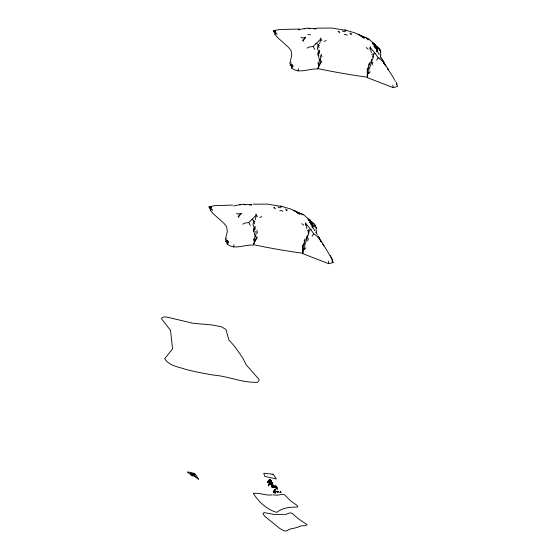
<?xml version="1.0" encoding="UTF-8"?>
<svg xmlns="http://www.w3.org/2000/svg" width="559" height="559" viewBox="0 0 559 559"><rect width="100%" height="100%" fill="white"/><g stroke="black" fill="none" stroke-linecap="round" stroke-linejoin="round"><path stroke-width="0.84" d="M267.908 482.277C268.054 480.034 270.717 484.304 268.753 482.019C266.783 482.969 267.74 480.635 269.494 482.536M269.082 480.628C270.304 478.853 271.059 480.481 270.654 481.299M272.925 486.959L273.358 485.876L273.882 487.175L273.428 486.414L272.415 486.945L272.603 486.057L273.665 485.974L273.225 487.008L272.429 486.98L273.77 486.393L273.735 487.609L273.693 486.281L272.666 486.19L272.065 486.777L273.589 485.736L272.554 486.477L272.673 486.03L273.686 486.274L273.77 487.504M274.162 492.919C274.364 493.248 272.429 490.977 275 491.193C273.798 490.404 273.819 492.186 273.693 492.528C273.379 491.892 274.252 490.334 275.203 491.27M272.317 486.987C274.567 485.401 271.73 487.015 272.275 486.519C274.637 485.771 272.736 486.127 272.387 486.225C271.178 488.007 274.958 484.779 272.806 486.302C271.024 488.14 273.966 484.939 273.931 487.127M251.382 205.209L251.305 204.447M270.884 480.943L270.123 479.86L269.068 480.467L269.697 479.853L270.787 480.642L270.577 480.041L270.696 481.194M273.973 486.721C272.736 486.176 272.457 487.567 273.63 485.764M315.821 29.131L315.744 28.376L317.568 28.153L331.557 28.02L346.741 30.459L344.791 29.976M273.127 486.596C271.995 487.413 274.427 485.051 272.61 484.933A1.551 1.3 -26.3 0 0 272.254 485.03C269.669 485.177 275 484.688 272.38 486.623C274.162 486.861 274.469 485.799 272.149 486.931M269.214 482.99C269.927 482.019 267.929 480.95 267.649 482.368M270.535 480.356L269.871 479.901L270.919 480.635M272.121 486.651C273.554 485.988 273.19 485.561 273.449 486.267C273.966 485.89 272.24 486.868 273.61 485.666M273.749 487.385C274.399 486.295 271.856 485.443 272.261 486.987M332.123 260.864L332.144 259.131L318.309 236.345M396.562 84.786L396.289 82.571M273.204 486.917C271.443 486.47 273.162 486.658 273.679 485.855C273.26 486.742 271.52 486.826 272.904 486.791C272.31 485.792 272.261 486.784 273.714 485.897M269.235 482.773C268.998 481.362 269.892 483.542 268.641 481.655C268.271 482.277 267.447 481.648 268.537 481.956C266.419 481.159 270.486 482.193 269.27 482.676C269.207 481.697 269.291 481.802 267.81 482.361M270.78 480.44L269.997 479.874L270.193 480.286M272.31 486.016L273.127 486.414L273.519 485.813M271.807 483.444L271.926 482.634L270.437 482.131L270.402 482.815L270.367 482.075L271.849 482.543L271.793 483.668L271.765 482.473L270.304 482.34L271.332 482.172L271.849 482.717L270.849 482.221L270.179 482.71L271.332 482.172L271.765 483.542M273.868 492.241C274.252 490.208 273.253 492.612 274.106 492.668C273.344 491.829 275.042 490.145 273.644 491.913C272.806 493.017 275.44 490.285 274.287 491.005C273.63 488.88 277.054 490.075 274.888 489.495M271.429 482.235C270.905 482.193 273.044 483.64 271.29 482.256C269.103 481.383 272.603 483.416 271.967 482.69C270.06 480.866 273.016 484.122 271.66 482.424C269.284 482.85 270.549 481.816 271.988 482.738M273.596 485.834C272.261 485.932 274.05 486.868 273.854 486.561C273.253 486.12 271.919 485.862 272.561 486.945C271.765 484.618 275.196 488.384 273.63 486.085M270.193 484.527L268.83 484.269C272.065 483.682 271.821 485.1 270.025 484.101L269.738 484.003M271.709 482.431L271.108 482.11L271.611 482.529M270.919 480.537L270.332 479.971L269.019 480.516L269.221 479.929L270.891 480.488L270.591 480.111M273.966 486.819C273.554 485.429 272.17 487.071 273.148 486.679M274.665 486.735L274.728 485.827M273.742 486.651C272.198 485.002 271.716 488.321 272.848 486.064M274.441 490.299L274.308 490.488A1.551 1.3 -26.3 0 0 274.364 490.795C274.099 492.479 275.405 488.238 274.273 490.585C274.616 492.598 272.596 491.417 275.084 491.263M270.367 482.075L271.513 482.326M270.465 480.118L270.235 479.901M269.165 480.495C269.277 479.545 271.248 480.502 270.06 480.083C272.044 480.929 267.635 479.294 270.696 480.461M396.576 83.06L397.526 86.498L393.096 87.616L367.724 77.771L367.263 77.198L367.424 69.372L369.688 63.908M267.747 482.333C267.803 481.579 268.97 481.516 267.838 482.277M269.375 480.391L269.759 479.874L269.263 479.825M273.791 486.435C272.366 485.827 271.995 486.428 273.805 486.232C271.821 485.988 273.127 487.832 272.38 486.064M272.561 486.945C271.695 486.791 273.714 485.254 273.931 487.05M274.071 491.941L273.784 491.34L273.589 492.283L274.127 492.731L273.63 491.99L274.49 490.851L273.651 491.878L274.022 491.529L273.721 492.248L274.127 492.731M210.995 209.527L211.092 206.264L208.94 207.026L210.995 209.527L210.415 210.296L213.119 213.608L223.991 223.334L226.647 226.702L227.345 231.307L225.396 239.427L226.067 240.503L225.731 241.355L227.22 242.431L227.247 244.143C234.927 250.215 244.409 244.367 253.136 245.115L256.455 237.344L254.555 234.549L254.205 232.712L253.898 230.252L254.31 227.904L253.017 224.739L253.59 220.875L254.583 223.921M275.426 33.449L275.531 30.186L273.379 30.948L275.426 33.449L274.846 34.225L277.557 37.53L288.43 47.256L291.078 50.624L291.777 55.229L289.835 63.349L290.505 64.425L290.17 65.277L291.658 66.353L291.686 68.065C299.365 74.158 308.834 68.352 317.568 69.036L320.887 61.273L318.986 58.471L318.644 56.634L318.337 54.174L318.742 51.826L317.449 48.668L318.022 44.797L319.014 47.843M270.43 479.992L269.284 479.95M273.127 486.414C272.82 485.855 274.029 487.057 273.323 486.002M273.854 492.563C273.644 491.424 274.644 490.369 273.693 492.43M270.332 479.971L269.2 480.097L270.787 480.328M271.422 484.604L269.508 483.968C269.808 484.597 270.926 483.842 271.653 484.604M268.753 481.697C266.231 482.117 269.724 481.173 269.354 482.78M269.466 479.846L269.152 480.419M273.428 485.841C274.343 486.7 271.583 486.847 272.603 486.099M274.127 491.613L273.77 491.354L274.015 492.074M331.857 258.642L333.094 262.576L328.657 263.694L303.285 253.849L302.831 253.276L302.992 245.45L303.719 244.178L305.347 243.396L306.032 241.74L306.975 237.086L308.638 234.431L309.099 230.539L308.121 233.257M367.536 73.879L368.667 72.481L368.821 70.511L368.157 68.1L369.785 67.318L370.47 65.662L371.414 61.008L373.07 58.353L373.531 54.468L372.56 57.179M270.276 480.377C269.599 479.077 268.844 480.817 270.27 479.957M274.315 490.634L274.539 489.775L274.455 490.564M275.936 491.102C274.176 492.004 277.746 490.935 275.957 491.522C274.49 491.158 275.301 493.604 275.552 492.919M270.276 482.738C270.507 481.802 272.212 482.333 271.772 483.123M269.2 480.083L270.339 480.167L269.627 480.265M267.894 482.186C268.39 481.299 269.571 482.158 267.747 481.984M269.11 481.907L269.396 482.655M270.437 482.172C269.808 482.752 271.905 481.697 271.988 483.186M268.795 482.165C266.909 481.068 269.417 482.48 269.34 482.172M272.589 484.946L273.365 485.443M271.381 482.62C270.842 481.446 270.591 482.99 270.549 482.096M254.443 241.481C253.143 237.896 257.419 235.101 255.777 231.37M318.882 65.403C317.575 61.818 321.858 59.023 320.216 55.292M270.304 482.333C272.75 483.032 271.157 481.585 270.402 482.815M275.168 492.8C275.356 491.508 275.412 491.661 275.832 491.165M274.846 491.061C274.357 490.928 274.693 491.452 274.721 491.047M269.347 482.578L268.453 481.767L269.263 482.068M270.507 482.172C270.276 482.466 272.471 482.319 270.374 482.263M271.157 482.228L271.779 482.606M274.113 492.738C272.939 491.689 275.105 489.824 273.603 492.332M233.655 247.155L234.011 244.765M298.087 71.077L298.45 68.687M305.885 222.789L305.389 225.095M370.317 46.718L369.82 49.017M303.132 41.485L303.327 40.241L305.738 37.264L302.209 38.033L301.001 37.146M238.693 217.563L238.889 216.319L241.306 213.342L237.778 214.111L236.562 213.224M272.107 486.77C273.826 486.651 271.401 486.868 273.218 486.099M273.288 486.085L273.449 486.414L273.665 485.974M269.11 482.2C266.503 481.131 270.074 482.228 268.984 482.424M273.47 486.386L272.841 486.407M303.069 251.962L302.831 253.276C286.46 251.026 269.829 248.126 253.667 244.709L253.94 243.41M367.501 75.884L367.263 77.198C350.898 74.913 334.268 72.055 318.099 68.638L318.371 67.332M272.967 486.609L272.163 486.686M273.582 492.116C274.909 490.11 272.764 492.898 274.127 491.822M275.238 491.675L275.573 492.982M273.337 486.344L273.085 486.03L273.204 486.414M255.253 219.736L256.413 214.97L255.749 214.055M319.685 43.665L320.845 38.892L320.181 37.984M269.159 481.914L268.76 481.872L269.298 482.228M272.575 486.183L273.051 486.211L272.324 486.4M269.431 482.403L269.228 482.669M275.503 491.675L275.266 492.318M273.812 491.431L274.49 490.851M271.332 482.172L271.66 482.424M267.712 481.879L268.432 481.991M273.77 491.557L273.896 492.535M273.896 491.997L273.589 492.283L273.672 491.703M303.097 249.957L304.236 248.559L304.389 246.582L303.719 244.178L305.256 239.986M277.404 491.682L278.34 491.885L277.404 491.682L277.76 491.585M280.038 492.13C282.113 492.193 279.451 492.325 280.394 492.032M274.343 491.214L273.896 491.312L274.357 491.165M274.385 490.914L274.008 491.291L274.637 490.984M316.198 232.488L316.464 230.615L315.814 229.553M270.507 482.459L271.101 482.158L270.263 482.669M277.516 491.71L277.907 491.857M272.436 486.568L273.051 486.057M307.723 240.901L308.358 238.854L306.975 237.086M372.161 64.823L372.797 62.783L371.414 61.008M270.675 482.466L271.101 482.151M270.297 482.536L270.556 482.151M379.806 58.835L380.064 58.01M227.01 243.424L227.799 240.978L226.891 240.363L225.731 241.355M291.449 67.353L292.231 64.9L291.323 64.292L290.17 65.277M307.422 235.332L306.577 237.959L306.807 239.469M371.854 59.254L371.008 61.881L371.246 63.391M269.431 482.459L269.172 483.088M272.778 487.392L272.918 487.518M272.666 485.219L272.198 484.779L271.583 485.135M272.54 486.931L272.799 486.77M314.927 226.821L315.465 225.305L314.382 224.25L314.787 225.459M379.358 50.743L379.896 49.234L378.813 48.179L379.226 49.381M269.068 481.984L268.634 481.767L269.012 481.865M273.309 486.204L273.141 486.295M274.846 34.225L275.552 31.066L274.162 32.324M210.415 210.296L211.113 207.144L209.73 208.402M272.596 486.26L272.596 486.505M380.344 57.158L380.896 54.544L380.253 53.475L380.525 50.61L379.896 49.234L379.281 50.631M291.658 66.353L292.231 64.9L293.258 66.123L291.686 68.065M227.22 242.431L227.799 240.978L228.82 242.201L227.247 244.143M271.325 482.543L270.905 482.131M267.817 482.075L268.509 481.697L267.67 482.214M270.472 482.634L270.626 482.242M269.319 480.488L269.333 480.041L270.193 480.181M278.242 491.808L277.571 491.585M280.856 492.311L280.15 492.095L280.541 492.304M270.046 480.006L269.186 480.286L270.074 479.971M314.843 226.702L315.465 225.305L316.135 228.708M274.071 491.731L273.966 492.542L273.728 492.074M368.444 65.172L369.611 62.643M304.005 241.243L305.179 238.721M268.774 481.809L269.326 482.193L268.027 481.795M267.705 482.075L267.978 481.634M275.846 487.162L276.677 486.169M321.816 61.169L318.462 67.024M257.378 237.24L254.024 243.102M286.243 210.799L286.704 209.988L287.382 210.177M350.675 34.728L351.129 33.924L351.814 34.113M275.559 491.613L275.559 492.381L275.028 492.549M268.341 481.753L268.145 482.061M337.985 31.702L338.726 31.758L339.089 31.185M273.554 207.766L274.294 207.822L274.658 207.249M270.849 482.221L270.5 482.543M376.549 60.176L378.143 57.787L375.543 53.79L370.198 47.494L371.33 52.658M312.118 236.254L313.704 233.865L311.104 229.868L305.766 223.572L306.898 228.736M321.802 40.66L320.845 38.892L313.222 46.453L309.015 47.068L307.122 48.123M257.371 216.738L256.413 214.97L248.783 222.531L244.583 223.146L242.69 224.201M268.306 482.012L268.138 481.634M269.389 480.293L269.878 480.104M300.309 213.866L300.707 213.307L303.628 214.691L311.51 221.678M364.741 37.788L365.139 37.229L368.06 38.613L373.44 43.022M268.907 482.11L269.305 482.117M318.742 51.826L317.743 53.189L317.98 55.383M254.31 227.904L253.311 229.267L253.541 231.461M274.371 489.88L274.979 489.439M368.318 73.914L370.226 71.755M303.886 249.992L305.794 247.833M268.83 484.269L269.655 484.499L269.263 484.185M271.632 484.967C272.946 484.967 271.381 484.772 271.653 484.674M302.552 40.479L305.738 37.264M238.113 216.55L241.306 213.342M273.526 486.477L273.218 486.162M271.171 484.387L271.625 484.464M318.337 54.174L319.699 52.951L319.441 50.121M253.898 230.252L255.26 229.022L255.009 226.192M267.775 481.62L268.187 481.718M275.294 492.025L275.147 492.151A1.551 1.3 -26.3 0 0 275.217 492.528L275.426 492.696M274.539 489.775L274.993 489.733L274.476 489.775M371.686 54.852L373.042 53.734L375.543 53.79M307.247 230.93L308.603 229.805L311.104 229.868M271.548 486.568L271.842 487.252M272.002 484.856L272.499 484.933M319.049 60.239L320.209 59.75M254.618 236.317L255.777 235.828M324.108 41.415L326.128 40.569M259.676 217.493L261.696 216.64M269.438 484.332L268.606 484.052L269.892 484.248M273.379 30.948L279.137 29.529L299.533 29.026M208.94 207.026L214.705 205.607L232.621 205.104M279.779 210.799L281.093 210.443L282.889 211.337M277.502 492.22C276.356 491.787 278.508 492.339 277.383 492.165M344.211 34.728L345.525 34.372L347.328 35.266M314.053 28.963L315.821 28.642L306.262 28.181L298.129 29.906M249.614 205.041L251.382 204.72L241.83 204.259L233.69 205.985M270.514 484.318L270.968 484.22M192.436 473.976L193.624 474.2L193.295 473.739M191.541 475.367L187.237 472.013L190.228 472.292L190.619 473.096M345.455 31.472L344.19 31.674L342.339 30.927M281.016 207.543L279.759 207.745L277.907 206.998M271.248 484.367L270.884 484.115M280.066 492.172L280.793 492.193L280.373 492.186M275.517 486.016L276.188 486.155A1.887 0.776 19.9 0 1 276.502 486.162M195.86 476.925L194.686 475.779L191.094 475.443L193.107 475.856M270.025 484.101L270.591 484.367M309.749 221.951L309.372 221.965L311.153 224.802M374.188 45.873L373.803 45.887L375.585 48.724M253.136 204.224L267.125 204.091L282.309 206.53L280.359 206.054M367.144 39.71L369.206 39.647M283.497 514.364L273.931 514.406L264.442 512.645L262.968 513.274L263.862 515.139A15.317 6.352 20.1 0 0 265.197 516.628L279.444 528.213L283.595 530.722L286.019 531.05L290.939 528.772L292.65 528.555A80.258 33.281 20.1 0 0 295.131 527.955L295.55 527.836A68.925 28.586 20.1 0 0 296.766 527.479A71.419 29.613 20.1 0 0 297.919 527.109L298.282 526.99A97.091 40.262 20.1 0 0 299.435 526.578C301.539 524.838 305.99 526.788 307.017 524.573L298.758 519.045L292.196 513.414L290.17 512.806L285.747 514.406L284.454 514.35M366.418 38.627L368.06 38.613M301.979 214.705L303.628 214.691M275.713 487.168L274.728 486.889M273.665 492.011L273.77 491.738M273.162 494.925L277.46 495.169L282.672 494.268L284.608 494.862L290.387 500.647L296.927 505.343L297.821 506.314L297.458 507.076C290.296 506.978 282.47 507.74 276.817 512.337C266.999 509.773 258.642 501.807 253.29 493.401C259.25 492.402 265.798 495.903 272.156 494.883M274.762 485.841L275.259 485.911M277.557 491.759L278.361 491.815M280.192 492.206L280.995 492.262M307.897 34.351L310.552 34.882M281.345 206.299L290.24 208.87L301.511 213.943M345.776 30.221L354.672 32.799L365.949 37.865M315.835 43.406L318.001 44.147L319.413 45.74M251.403 219.484L253.569 220.225L254.974 221.818M308.33 28.209L309.812 28.768M243.899 204.287L245.38 204.846M298.108 212.609L293.636 210.254L294.768 210.981M364.622 37.467L358.074 34.176L359.199 34.903M361.98 36.3L364.154 37.285M297.542 212.378L299.715 213.363M368.157 68.1L369.792 69.071M303.719 244.178L305.354 245.149M299.128 213.915L296.549 212.259M277.033 489.083L276.125 488.098M378.143 57.787L380.979 59.575L382.412 61.217M299.792 214.272L296.277 212.015M313.704 233.865L316.541 235.653L317.98 237.296M360.716 35.937L364.23 38.194L360.981 36.181M285.418 209.122L286.704 209.988M349.85 33.058L351.129 33.924M275.908 487.923L275.301 487.315A2.928 1.209 20.6 0 1 275.224 486.973L276.481 487.064M195.245 476.38L194.134 475.856L194.686 475.779L194.93 476.596L198.515 479.308C196.719 477.002 195.72 472.173 191.835 473.173L190.493 472.641L190.801 473.571M191.996 475.297L192.701 475.884M313.885 223.775L312.446 222.545L314.032 224.096L308.813 219.226M366.25 47.543L368.067 49.066M301.818 223.621L303.628 225.144M373.244 43.148L375.941 45.6L374.195 43.944L375.194 44.804L374.313 43.847L376.27 47.368L374.313 43.847M378.01 47.438L376.878 46.467L378.471 48.018L374.195 43.944M332.116 261.731L333.094 262.576M309.763 220.022L310.566 220.749M338.726 31.758L339.921 32.855M191.835 474.437L192.513 475.059M274.294 207.822L275.482 208.926M394.787 80.636L395.625 81.418M372.21 42.805L373.712 44.517M307.771 218.883L309.274 220.595M375.264 46.718L376.913 48.654L375.026 46.083M310.832 222.796L312.474 224.732L311.719 223.705L312.677 226.213M372.867 43.798L373.782 44.93M308.428 219.876L309.344 221.008M304.229 28.327L304.711 28.977M239.79 204.405L240.279 205.055M385.116 64.907L383.747 62.992L385.885 65.983M320.684 240.985L321.453 242.061L320.021 240.056M379.268 54.74L376.361 49.555L376.717 51.889M314.829 230.818L311.922 225.633L312.278 227.967M394.57 79.595L382.321 60.051L384.11 63.237L383.425 61.916M380.33 56.082L383.733 62.084M315.891 232.16L317.323 234.577M323.298 244.765L322.927 244.136L323.982 245.932M193.309 473.801L193.596 474.291M330.138 255.673L331.194 257.496M277.523 488.028L277.516 489.132A0.755 0.58 -34.3 0 1 277.033 489.083M376.361 49.555L377.157 51.079L377.129 50.408M311.922 225.633L312.719 227.157L312.698 226.486M191.702 473.759L191.919 474.179L191.444 472.879M313.222 46.453L314.731 49.409M248.783 222.531L250.299 225.487M276.363 33.065L277.012 34.385M211.924 209.143L212.581 210.463M290.89 62.51L291.239 63.258M226.458 238.588L226.8 239.336M376.158 47.627L377.108 49.723M311.719 223.705L312.67 225.801M193.148 474.291L193.414 474.947M194.483 473.976L194.728 474.731M317.987 62.657L318.504 65.235M253.548 238.735L254.072 241.313M321.355 54.244L321.9 57.067M256.923 230.322L257.461 233.145M380.735 51.239L380.903 52.483M316.296 227.317L316.471 228.561M392.795 85.115L393.096 87.616M328.364 261.193L328.657 263.694M367.382 75.542L367.27 69.078M302.95 251.62L302.831 245.156M270.27 483.954L270.29 484.38M275.908 487.986A4.786 1.977 76.5 0 1 276.097 488.147M277.516 488.049A1.628 0.608 -85.9 0 0 277.418 487.909L277.355 487.832A3.375 1.356 -80.1 0 0 277.187 487.755L276.726 487.322A1.789 0.762 19.2 0 0 276.502 487.057M170.516 330.404L172.57 348.893L164.695 358.675C169.014 365.886 178.468 366.823 185.763 369.394C194.853 371.735 204.084 373.468 213.328 375.075C228.31 376.179 242.564 383.013 257.685 382.279L259.055 380.413L259.055 379.407L246.177 364.789L243.326 359.067A224.096 92.927 20.1 0 0 241.153 355.685L240.475 354.672A194.546 80.678 20.1 0 0 238.379 351.667L235.528 347.789A274.008 113.631 20.1 0 0 233.159 344.728L228.897 339.984L225.92 329.468L221.308 326.708L211.812 324.926L193.274 323.319L167.407 317.212L164.374 316.89L162.131 317.68L161.474 318.295L161.872 319.217L170.516 330.404M268.83 485.533L268.404 485.701L268.865 486.044L268.83 485.533M272.261 474.186L263.729 473.228L264.882 476.443L276.384 478.993L273.148 474.193L272.261 474.186M272.457 483.116L271.346 482.92L271.835 483.905L272.946 484.101L272.457 483.116M192.869 474.109L192.38 473.054L192.862 474.144M376.843 48.284L375.41 46.027L377.891 50.233L376.843 48.284M312.404 224.362L310.972 222.105L313.452 226.311L312.404 224.362M310.923 221.65L309.882 219.925L311.838 223.446L310.923 221.65M387.736 68.687L387.366 68.058L388.421 69.854L387.736 68.687M318.986 237.994L317.882 236.129L319.678 239.315L318.986 237.994"/></g></svg>
